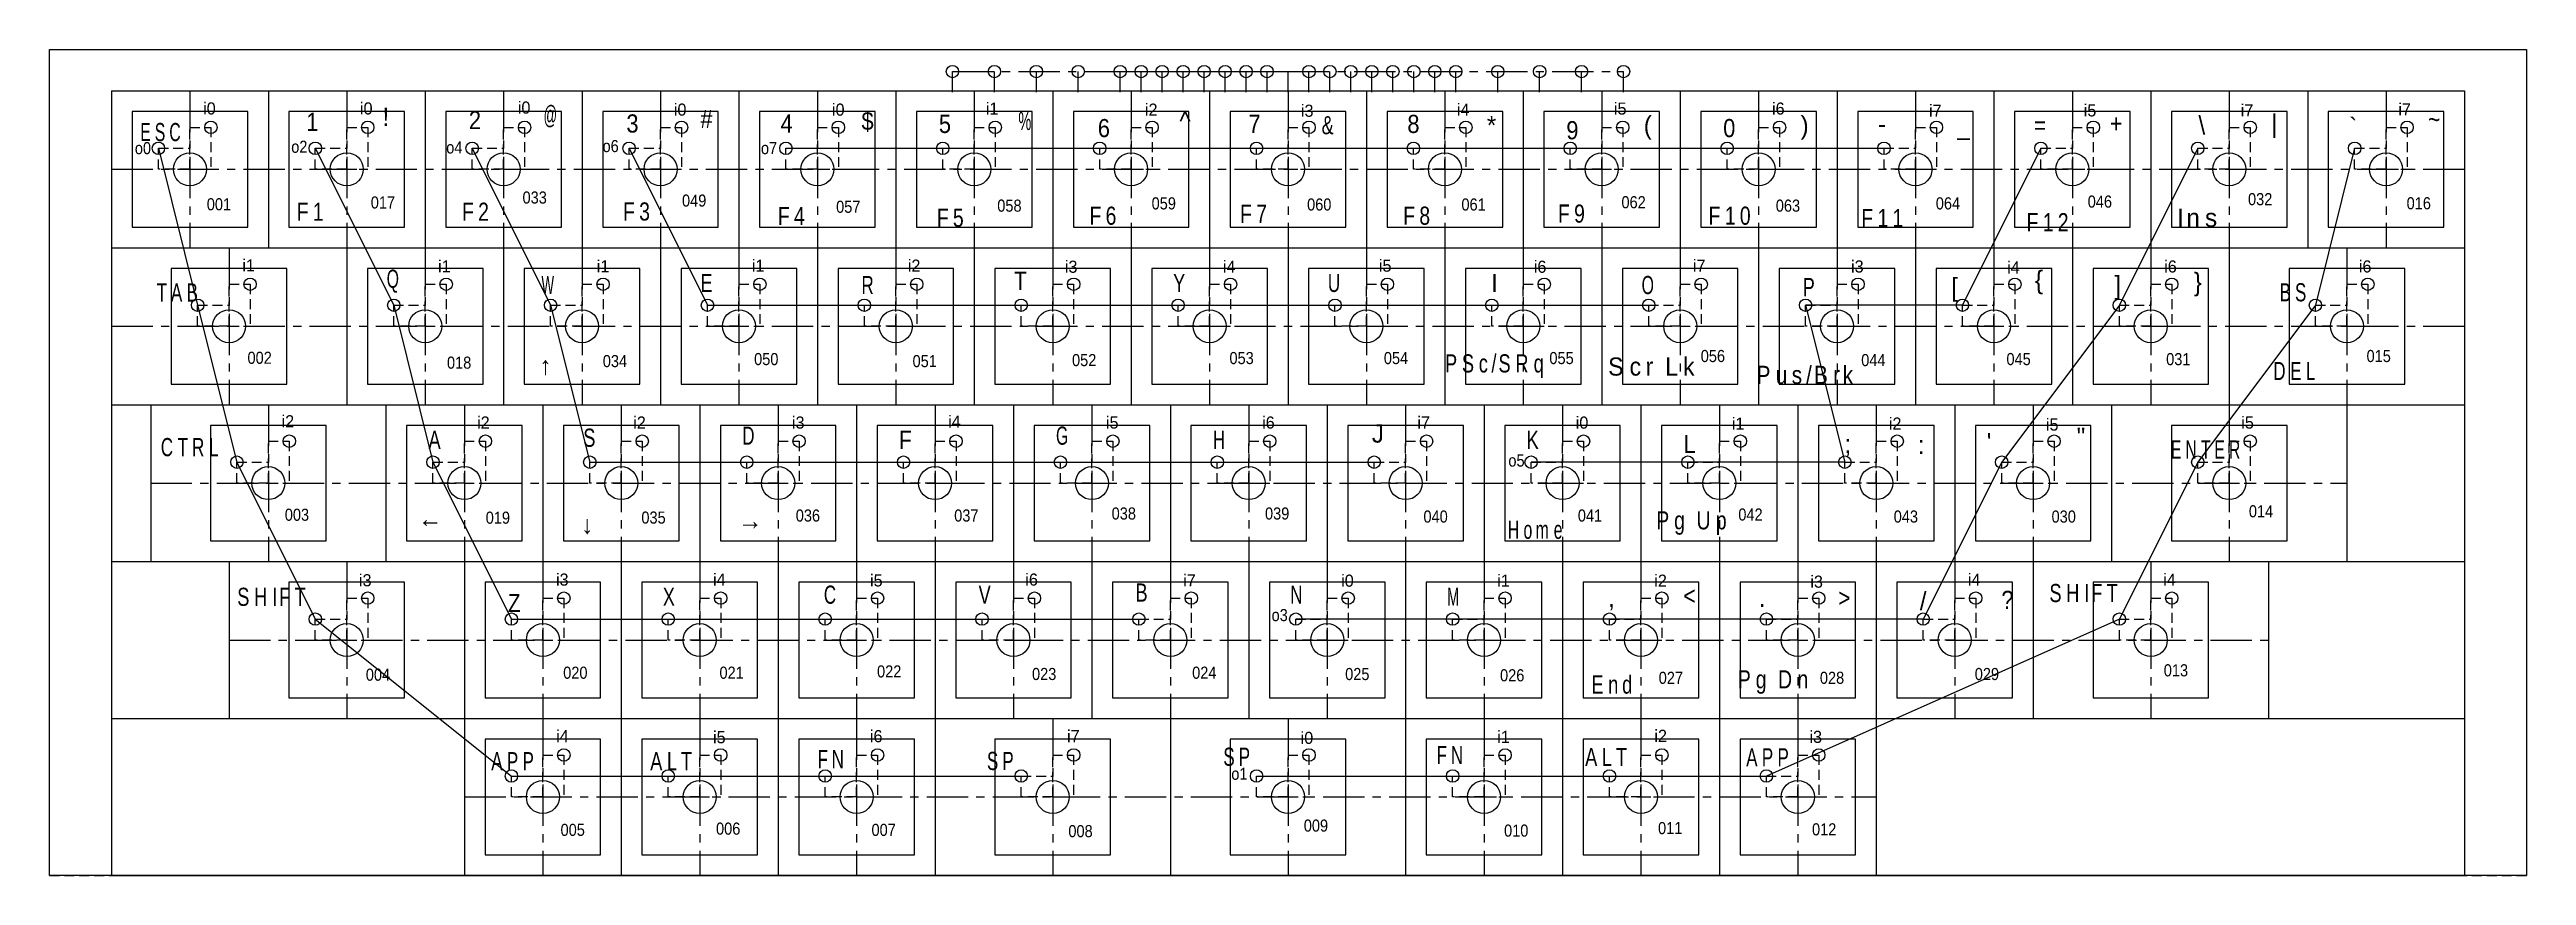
# Model space of a CAD drawing. Units: millimetres on the paper. Extents: x -136 to 164, y 29 to 129.
import ezdxf
from ezdxf.enums import TextEntityAlignment as Align

# ---------------------------------------------------------------- set-up
doc = ezdxf.new("R2010")
doc.units = ezdxf.units.MM
doc.linetypes.add('CHAIN1', pattern=[8, 5, -1, 1, -1])
doc.linetypes.add('DASHED1', pattern=[1.8, 1.2, -0.6])
for name, color, linetype in [('0-0', 7, 'Continuous'), ('0-1', 7, 'Continuous'), ('0-2', 7, 'Continuous'), ('0-3', 7, 'Continuous'), ('0-4', 7, 'DASHED1'), ('0-5', 5, 'Continuous'), ('0-6', 7, 'CHAIN1'), ('0-7', 7, 'CHAIN1'), ('0-8', 7, 'Continuous')]:
    doc.layers.add(name, color=color, linetype=linetype)
doc.styles.add('Migu 1M', font='')
doc.styles.get('Migu 1M').set_extended_font_data('Migu 1M')

# ---------------------------------------------------------------- blocks, each defined once
blk = doc.blocks.new('hole')
at = {"layer": '0-4'}
for q in [(0.381, 2.921), (2.921, -2.159)]:
    blk.add_line((0.381, -2.159), q, dxfattribs=at)
for points in [[(0.381, -2.159), (-3.429, -2.159), (-3.429, 0.381), (0.381, 0.381)], [(0.381, 2.921), (2.921, 2.921), (2.921, -2.159)]]:
    blk.add_lwpolyline(points, dxfattribs=at)
at = {"layer": '0-4', "linetype": 'Continuous'}
for centre, radius in [((2.921, 2.921), 0.75), ((-3.429, 0.381), 0.75), ((0.381, -2.159), 2)]:
    blk.add_circle(centre, radius, dxfattribs=at)

msp = doc.modelspace()

# ---------------------------------------------------------------- linework, layer by layer
at = {"layer": '0-0'}
for p, q in [((-128.876, 124.234), (156.124, 124.234)), ((-128.876, 124.234), (-128.876, 29.234)), ((-109.876, 124.234), (-109.876, 105.234)), ((-90.876, 124.234), (-90.876, 105.234)), ((-71.876, 124.234), (-71.876, 105.234)), ((-52.876, 124.234), (-52.876, 105.234)), ((-33.876, 124.234), (-33.876, 105.234)), ((-14.876, 124.234), (-14.876, 105.234)), ((4.124, 124.234), (4.124, 105.234)), ((23.124, 124.234), (23.124, 105.234)), ((42.124, 124.234), (42.124, 105.234)), ((61.124, 124.234), (61.124, 105.234)), ((80.124, 124.234), (80.124, 105.234)), ((99.124, 124.234), (99.124, 105.234)), ((118.124, 124.234), (118.124, 105.234)), ((137.124, 124.234), (137.124, 105.234)), ((156.124, 124.234), (156.124, 29.234)), ((-128.876, 105.234), (156.124, 105.234)), ((-100.376, 105.234), (-100.376, 86.234)), ((-81.376, 105.234), (-81.376, 86.234)), ((-62.376, 105.234), (-62.376, 86.234)), ((-43.376, 105.234), (-43.376, 86.234)), ((-24.376, 105.234), (-24.376, 86.234)), ((-5.376, 105.234), (-5.376, 86.234)), ((13.624, 105.234), (13.624, 86.234)), ((32.624, 105.234), (32.624, 86.234)), ((51.624, 105.234), (51.624, 86.234)), ((70.624, 105.234), (70.624, 86.234)), ((89.624, 105.234), (89.624, 86.234)), ((108.624, 105.234), (108.624, 86.234)), ((127.624, 105.234), (127.624, 86.234)), ((-128.876, 86.234), (156.124, 86.234)), ((-124.126, 86.234), (-124.126, 67.234)), ((-95.626, 86.234), (-95.626, 67.234)), ((-76.626, 86.234), (-76.626, 67.234)), ((-57.626, 86.234), (-57.626, 67.234)), ((-38.626, 86.234), (-38.626, 67.234)), ((-19.626, 86.234), (-19.626, 67.234)), ((-0.626, 86.234), (-0.626, 67.234)), ((18.374, 86.234), (18.374, 67.234)), ((37.374, 86.234), (37.374, 67.234)), ((56.374, 86.234), (56.374, 67.234)), ((75.374, 86.234), (75.374, 67.234)), ((94.374, 86.234), (94.374, 67.234)), ((113.374, 86.234), (113.374, 67.234)), ((141.874, 86.234), (141.874, 67.234)), ((-128.876, 67.234), (156.124, 67.234)), ((-114.626, 67.234), (-114.626, 48.234)), ((-86.126, 67.234), (-86.126, 48.234)), ((-67.126, 67.234), (-67.126, 48.234)), ((-48.126, 67.234), (-48.126, 48.234)), ((-29.126, 67.234), (-29.126, 48.234)), ((-10.126, 67.234), (-10.126, 48.234)), ((8.874, 67.234), (8.874, 48.234)), ((27.874, 67.234), (27.874, 48.234)), ((46.874, 67.234), (46.874, 48.234)), ((65.874, 67.234), (65.874, 48.234)), ((84.874, 67.234), (84.874, 48.234)), ((103.874, 67.234), (103.874, 48.234)), ((132.374, 67.234), (132.374, 48.234)), ((-128.876, 48.234), (156.124, 48.234)), ((-86.126, 48.234), (-86.126, 29.234)), ((-67.126, 48.234), (-67.126, 29.234)), ((-48.126, 48.234), (-48.126, 29.234)), ((-29.126, 48.234), (-29.126, 29.234)), ((-0.626, 48.234), (-0.626, 29.234)), ((27.874, 48.234), (27.874, 29.234)), ((46.874, 48.234), (46.874, 29.234)), ((65.874, 48.234), (65.874, 29.234)), ((84.874, 48.234), (84.874, 29.234)), ((-128.876, 29.234), (156.124, 29.234))]:
    msp.add_line(p, q, dxfattribs=at)
at = {"layer": '0-0', "linetype": 'CHAIN1'}
for p, q in [((-119.376, 124.234), (-119.376, 105.234)), ((-100.376, 124.234), (-100.376, 105.234)), ((-81.376, 124.234), (-81.376, 105.234)), ((-62.376, 124.234), (-62.376, 105.234)), ((-43.376, 124.234), (-43.376, 105.234)), ((-24.376, 124.234), (-24.376, 105.234)), ((-5.376, 124.234), (-5.376, 105.234)), ((13.624, 124.234), (13.624, 105.234)), ((32.624, 124.234), (32.624, 105.234)), ((51.624, 124.234), (51.624, 105.234)), ((70.624, 124.234), (70.624, 105.234)), ((89.624, 124.234), (89.624, 105.234)), ((108.624, 124.234), (108.624, 105.234)), ((127.624, 124.234), (127.624, 105.234)), ((146.624, 124.234), (146.624, 105.234)), ((-128.876, 114.734), (156.124, 114.734)), ((-114.626, 105.234), (-114.626, 86.234)), ((-90.876, 105.234), (-90.876, 86.234)), ((-71.876, 105.234), (-71.876, 86.234)), ((-52.876, 105.234), (-52.876, 86.234)), ((-33.876, 105.234), (-33.876, 86.234)), ((-14.876, 105.234), (-14.876, 86.234)), ((4.124, 105.234), (4.124, 86.234)), ((23.124, 105.234), (23.124, 86.234)), ((42.124, 105.234), (42.124, 86.234)), ((61.124, 105.234), (61.124, 86.234)), ((80.124, 105.234), (80.124, 86.234)), ((99.124, 105.234), (99.124, 86.234)), ((118.124, 105.234), (118.124, 86.234)), ((141.874, 105.234), (141.874, 86.234)), ((-128.876, 95.734), (156.124, 95.734)), ((-109.876, 86.234), (-109.876, 67.234)), ((-86.126, 86.234), (-86.126, 67.234)), ((-67.126, 86.234), (-67.126, 67.234)), ((-48.126, 86.234), (-48.126, 67.234)), ((-29.126, 86.234), (-29.126, 67.234)), ((-10.126, 86.234), (-10.126, 67.234)), ((8.874, 86.234), (8.874, 67.234)), ((27.874, 86.234), (27.874, 67.234)), ((46.874, 86.234), (46.874, 67.234)), ((65.874, 86.234), (65.874, 67.234)), ((84.874, 86.234), (84.874, 67.234)), ((103.874, 86.234), (103.874, 67.234)), ((127.624, 86.234), (127.624, 67.234)), ((-124.126, 76.734), (141.874, 76.734)), ((-100.376, 67.234), (-100.376, 48.234)), ((-76.626, 67.234), (-76.626, 48.234)), ((-57.626, 67.234), (-57.626, 48.234)), ((-38.626, 67.234), (-38.626, 48.234)), ((-19.626, 67.234), (-19.626, 48.234)), ((-0.626, 67.234), (-0.626, 48.234)), ((18.374, 67.234), (18.374, 48.234)), ((37.374, 67.234), (37.374, 48.234)), ((56.374, 67.234), (56.374, 48.234)), ((75.374, 67.234), (75.374, 48.234)), ((94.374, 67.234), (94.374, 48.234)), ((118.124, 67.234), (118.124, 48.234)), ((-114.626, 57.734), (132.374, 57.734)), ((-76.626, 48.234), (-76.626, 29.234)), ((-57.626, 48.234), (-57.626, 29.234)), ((-38.626, 48.234), (-38.626, 29.234)), ((-14.876, 48.234), (-14.876, 29.234)), ((13.624, 48.234), (13.624, 29.234)), ((37.374, 48.234), (37.374, 29.234)), ((56.374, 48.234), (56.374, 29.234)), ((75.374, 48.234), (75.374, 29.234)), ((-86.126, 38.734), (84.874, 38.734))]:
    msp.add_line(p, q, dxfattribs=at)
at = {"layer": '0-0', "linetype": 'DASHED1'}
msp.add_line((-136.376, 29.234), (163.624, 29.234), dxfattribs=at)
msp.add_lwpolyline([(-136.376, 29.234), (-136.376, 129.234), (163.624, 129.234), (163.624, 29.234)], dxfattribs=at)
at = {"layer": '0-1'}
for points in [[(-126.376, 107.734), (-112.376, 107.734), (-112.376, 121.734), (-126.376, 121.734)], [(-107.376, 107.734), (-93.376, 107.734), (-93.376, 121.734), (-107.376, 121.734)], [(-88.376, 107.734), (-74.376, 107.734), (-74.376, 121.734), (-88.376, 121.734)], [(-69.376, 107.734), (-55.376, 107.734), (-55.376, 121.734), (-69.376, 121.734)], [(-50.376, 107.734), (-36.376, 107.734), (-36.376, 121.734), (-50.376, 121.734)], [(-31.376, 107.734), (-17.376, 107.734), (-17.376, 121.734), (-31.376, 121.734)], [(-12.376, 107.734), (1.624, 107.734), (1.624, 121.734), (-12.376, 121.734)], [(6.624, 107.734), (20.624, 107.734), (20.624, 121.734), (6.624, 121.734)], [(25.624, 107.734), (39.624, 107.734), (39.624, 121.734), (25.624, 121.734)], [(44.624, 107.734), (58.624, 107.734), (58.624, 121.734), (44.624, 121.734)], [(63.624, 107.734), (77.624, 107.734), (77.624, 121.734), (63.624, 121.734)], [(82.624, 107.734), (96.624, 107.734), (96.624, 121.734), (82.624, 121.734)], [(101.624, 107.734), (115.624, 107.734), (115.624, 121.734), (101.624, 121.734)], [(120.624, 107.734), (134.624, 107.734), (134.624, 121.734), (120.624, 121.734)], [(139.624, 107.734), (153.624, 107.734), (153.624, 121.734), (139.624, 121.734)], [(-121.626, 88.734), (-107.626, 88.734), (-107.626, 102.734), (-121.626, 102.734)], [(-97.876, 88.734), (-83.876, 88.734), (-83.876, 102.734), (-97.876, 102.734)], [(-78.876, 88.734), (-64.876, 88.734), (-64.876, 102.734), (-78.876, 102.734)], [(-59.876, 88.734), (-45.876, 88.734), (-45.876, 102.734), (-59.876, 102.734)], [(-40.876, 88.734), (-26.876, 88.734), (-26.876, 102.734), (-40.876, 102.734)], [(-21.876, 88.734), (-7.876, 88.734), (-7.876, 102.734), (-21.876, 102.734)], [(-2.876, 88.734), (11.124, 88.734), (11.124, 102.734), (-2.876, 102.734)], [(16.124, 88.734), (30.124, 88.734), (30.124, 102.734), (16.124, 102.734)], [(35.124, 88.734), (49.124, 88.734), (49.124, 102.734), (35.124, 102.734)], [(54.124, 88.734), (68.124, 88.734), (68.124, 102.734), (54.124, 102.734)], [(73.124, 88.734), (87.124, 88.734), (87.124, 102.734), (73.124, 102.734)], [(92.124, 88.734), (106.124, 88.734), (106.124, 102.734), (92.124, 102.734)], [(111.124, 88.734), (125.124, 88.734), (125.124, 102.734), (111.124, 102.734)], [(134.874, 88.734), (148.874, 88.734), (148.874, 102.734), (134.874, 102.734)], [(-116.876, 69.734), (-102.876, 69.734), (-102.876, 83.734), (-116.876, 83.734)], [(-93.126, 69.734), (-79.126, 69.734), (-79.126, 83.734), (-93.126, 83.734)], [(-74.126, 69.734), (-60.126, 69.734), (-60.126, 83.734), (-74.126, 83.734)], [(-55.126, 69.734), (-41.126, 69.734), (-41.126, 83.734), (-55.126, 83.734)], [(-36.126, 69.734), (-22.126, 69.734), (-22.126, 83.734), (-36.126, 83.734)], [(-17.126, 69.734), (-3.126, 69.734), (-3.126, 83.734), (-17.126, 83.734)], [(1.874, 69.734), (15.874, 69.734), (15.874, 83.734), (1.874, 83.734)], [(20.874, 69.734), (34.874, 69.734), (34.874, 83.734), (20.874, 83.734)], [(39.874, 69.734), (53.874, 69.734), (53.874, 83.734), (39.874, 83.734)], [(58.874, 69.734), (72.874, 69.734), (72.874, 83.734), (58.874, 83.734)], [(77.874, 69.734), (91.874, 69.734), (91.874, 83.734), (77.874, 83.734)], [(96.874, 69.734), (110.874, 69.734), (110.874, 83.734), (96.874, 83.734)], [(120.624, 69.734), (134.624, 69.734), (134.624, 83.734), (120.624, 83.734)], [(-107.376, 50.734), (-93.376, 50.734), (-93.376, 64.734), (-107.376, 64.734)], [(-83.626, 50.734), (-69.626, 50.734), (-69.626, 64.734), (-83.626, 64.734)], [(-64.626, 50.734), (-50.626, 50.734), (-50.626, 64.734), (-64.626, 64.734)], [(-45.626, 50.734), (-31.626, 50.734), (-31.626, 64.734), (-45.626, 64.734)], [(-26.626, 50.734), (-12.626, 50.734), (-12.626, 64.734), (-26.626, 64.734)], [(-7.626, 50.734), (6.374, 50.734), (6.374, 64.734), (-7.626, 64.734)], [(11.374, 50.734), (25.374, 50.734), (25.374, 64.734), (11.374, 64.734)], [(30.374, 50.734), (44.374, 50.734), (44.374, 64.734), (30.374, 64.734)], [(49.374, 50.734), (63.374, 50.734), (63.374, 64.734), (49.374, 64.734)], [(68.374, 50.734), (82.374, 50.734), (82.374, 64.734), (68.374, 64.734)], [(87.374, 50.734), (101.374, 50.734), (101.374, 64.734), (87.374, 64.734)], [(111.124, 50.734), (125.124, 50.734), (125.124, 64.734), (111.124, 64.734)], [(-83.626, 31.734), (-69.626, 31.734), (-69.626, 45.734), (-83.626, 45.734)], [(-64.626, 31.734), (-50.626, 31.734), (-50.626, 45.734), (-64.626, 45.734)], [(-45.626, 31.734), (-31.626, 31.734), (-31.626, 45.734), (-45.626, 45.734)], [(-21.876, 31.734), (-7.876, 31.734), (-7.876, 45.734), (-21.876, 45.734)], [(6.624, 31.734), (20.624, 31.734), (20.624, 45.734), (6.624, 45.734)], [(30.374, 31.734), (44.374, 31.734), (44.374, 45.734), (30.374, 45.734)], [(49.374, 31.734), (63.374, 31.734), (63.374, 45.734), (49.374, 45.734)], [(68.374, 31.734), (82.374, 31.734), (82.374, 45.734), (68.374, 45.734)]]:
    msp.add_lwpolyline(points, close=True, dxfattribs=at)
at = {"layer": '0-3'}
msp.add_lwpolyline([(-136.376, 129.234), (163.624, 129.234), (163.624, 29.234), (-136.376, 29.234)], close=True, dxfattribs=at)
at = {"layer": '0-5', "color": 1}
for p, q in [((-47.186, 117.274), (-28.186, 117.274)), ((-28.186, 117.274), (-9.186, 117.274)), ((-9.186, 117.274), (9.814, 117.274)), ((9.814, 117.274), (28.814, 117.274)), ((28.814, 117.274), (47.814, 117.274)), ((104.814, 117.274), (95.314, 98.274)), ((123.814, 117.274), (114.314, 98.274)), ((76.314, 98.274), (81.064, 79.274)), ((95.314, 98.274), (76.314, 98.274)), ((114.314, 98.274), (100.064, 79.274)), ((62.064, 79.274), (43.064, 79.274)), ((81.064, 79.274), (62.064, 79.274)), ((100.064, 79.274), (90.564, 60.274)), ((71.564, 60.274), (52.564, 60.274)), ((114.314, 60.274), (71.564, 41.274)), ((90.564, 60.274), (71.564, 60.274))]:
    msp.add_line(p, q, dxfattribs=at)
for points in [[(-123.186, 117.274), (-118.436, 98.274), (-113.686, 79.274), (-104.186, 60.274), (-80.436, 41.274), (-61.436, 41.274), (-42.436, 41.274), (-18.686, 41.274)], [(-104.186, 117.274), (-94.686, 98.274), (-89.936, 79.274), (-80.436, 60.274), (-61.436, 60.274), (-42.436, 60.274), (-23.436, 60.274), (-4.436, 60.274)], [(-85.186, 117.274), (-75.686, 98.274), (-70.936, 79.274), (-51.936, 79.274), (-32.936, 79.274), (-13.936, 79.274), (5.064, 79.274), (24.064, 79.274)], [(-66.186, 117.274), (-56.686, 98.274), (-37.686, 98.274), (-18.686, 98.274), (0.314, 98.274), (19.314, 98.274), (38.314, 98.274), (57.314, 98.274)], [(47.814, 117.274), (66.814, 117.274), (85.814, 117.274)], [(142.814, 117.274), (138.064, 98.274), (123.814, 79.274), (114.314, 60.274)], [(52.564, 60.274), (33.564, 60.274), (14.564, 60.274)], [(9.814, 41.274), (33.564, 41.274), (52.564, 41.274), (71.564, 41.274)]]:
    msp.add_lwpolyline(points, dxfattribs=at)
at = {"layer": '0-6'}
for p, q in [((-6.696, 124.07), (-6.696, 126.57)), ((-6.696, 126.57), (13.623, 126.57)), ((-4.156, 124.07), (-4.156, 126.57)), ((-1.616, 124.07), (-1.616, 126.57)), ((0.924, 124.07), (0.924, 126.57)), ((3.464, 124.07), (3.464, 126.57)), ((6.004, 124.07), (6.004, 126.57)), ((8.544, 124.07), (8.544, 126.57)), ((11.084, 124.07), (11.084, 126.57)), ((13.624, 124.07), (13.624, 126.57)), ((13.624, 126.57), (33.944, 126.57)), ((16.164, 124.07), (16.164, 126.57)), ((18.704, 124.07), (18.704, 126.57)), ((21.244, 124.07), (21.244, 126.57)), ((23.784, 124.07), (23.784, 126.57)), ((26.324, 124.07), (26.324, 126.57)), ((28.864, 124.07), (28.864, 126.57)), ((31.404, 124.07), (31.404, 126.57)), ((33.944, 124.07), (33.944, 126.57))]:
    msp.add_line(p, q, dxfattribs=at)
at = {"layer": '0-6', "linetype": 'Continuous'}
for centre in [(-6.696, 126.57), (-4.156, 126.57), (-1.616, 126.57), (0.924, 126.57), (3.464, 126.57), (6.004, 126.57), (8.544, 126.57), (11.084, 126.57), (16.164, 126.57), (18.704, 126.57), (21.244, 126.57), (23.784, 126.57), (26.324, 126.57), (28.864, 126.57), (31.404, 126.57), (33.944, 126.57)]:
    msp.add_circle(centre, 0.75, dxfattribs=at)
at = {"layer": '0-7'}
for p, q in [((-27.016, 124.07), (-27.016, 126.57)), ((-27.016, 126.57), (13.623, 126.57)), ((-21.936, 124.07), (-21.936, 126.57)), ((-16.856, 124.07), (-16.856, 126.57)), ((-11.776, 124.07), (-11.776, 126.57)), ((-6.696, 124.07), (-6.696, 126.57)), ((-1.616, 124.07), (-1.616, 126.57)), ((3.464, 124.07), (3.464, 126.57)), ((8.544, 124.07), (8.544, 126.57)), ((13.624, 124.234), (13.624, 126.57)), ((13.624, 126.57), (54.264, 126.57)), ((18.704, 124.07), (18.704, 126.57)), ((23.784, 124.07), (23.784, 126.57)), ((28.864, 124.07), (28.864, 126.57)), ((33.944, 124.07), (33.944, 126.57)), ((39.024, 124.07), (39.024, 126.57)), ((44.104, 124.07), (44.104, 126.57)), ((49.184, 124.07), (49.184, 126.57)), ((54.264, 124.07), (54.264, 126.57))]:
    msp.add_line(p, q, dxfattribs=at)
at = {"layer": '0-7', "linetype": 'Continuous'}
for centre in [(-27.016, 126.57), (-21.936, 126.57), (-16.856, 126.57), (-11.776, 126.57), (-6.696, 126.57), (-1.616, 126.57), (3.464, 126.57), (8.544, 126.57), (18.704, 126.57), (23.784, 126.57), (28.864, 126.57), (33.944, 126.57), (39.024, 126.57), (44.104, 126.57), (49.184, 126.57), (54.264, 126.57)]:
    msp.add_circle(centre, 0.75, dxfattribs=at)

# ---------------------------------------------------------------- block references
at = {"layer": '0-3'}
for p in [(-119.757, 116.893), (-100.757, 116.893), (-81.757, 116.893), (-62.757, 116.893), (-43.757, 116.893), (-24.757, 116.893), (-5.757, 116.893), (13.243, 116.893), (32.243, 116.893), (51.243, 116.893), (70.243, 116.893), (89.243, 116.893), (108.243, 116.893), (127.243, 116.893), (146.243, 116.893), (-115.007, 97.893), (-91.257, 97.893), (-72.257, 97.893), (-53.257, 97.893), (-34.257, 97.893), (-15.257, 97.893), (3.743, 97.893), (22.743, 97.893), (41.743, 97.893), (60.743, 97.893), (79.743, 97.893), (98.743, 97.893), (117.743, 97.893), (141.493, 97.893), (-110.257, 78.893), (-86.507, 78.893), (-67.507, 78.893), (-48.507, 78.893), (-29.507, 78.893), (-10.507, 78.893), (8.493, 78.893), (27.493, 78.893), (46.493, 78.893), (65.493, 78.893), (84.493, 78.893), (103.493, 78.893), (127.243, 78.893), (-100.757, 59.893), (-77.007, 59.893), (-58.007, 59.893), (-39.007, 59.893), (-20.007, 59.893), (-1.007, 59.893), (17.993, 59.893), (36.993, 59.893), (55.993, 59.893), (74.993, 59.893), (93.993, 59.893), (117.743, 59.893), (-77.007, 40.893), (-58.007, 40.893), (-39.007, 40.893), (-15.257, 40.893), (13.243, 40.893), (36.993, 40.893), (55.993, 40.893), (74.993, 40.893)]:
    msp.add_blockref('hole', p, dxfattribs=at)

# ---------------------------------------------------------------- texts
at = {"layer": '0-2', "style": 'Migu 1M'}
for s, width, p in [('1', 0.9, (-105.284, 118.729)), ('2', 0.9, (-85.588, 118.935)), ('@', 0.55, (-76.542, 119.583)), ('3', 0.9, (-66.507, 118.524)), ('#', 0.9, (-57.543, 119.077)), ('4', 0.9, (-47.836, 118.524)), ('$', 0.9, (-38.037, 118.823)), ('5', 0.9, (-28.663, 118.472)), ('%', 0.6, (-19.037, 118.823)), ('6', 0.9, (-9.41, 117.966)), ('7', 0.9, (8.829, 118.472)), ('&', 0.75, (17.696, 118.317)), ('8', 0.9, (28.082, 118.472)), ('9', 0.9, (47.335, 117.712)), ('0', 0.9, (66.335, 117.966)), ('=', 0.85, (103.992, 118.319)), ('+', 0.85, (113.201, 118.526)), ('~', 0.85, (151.707, 119.033)), ('_', 0.9, (94.708, 118.273)), ('Q', 0.65, (-95.542, 99.726)), ('E', 0.75, (-57.543, 99.219)), ('T', 0.85, (-19.544, 99.473)), ('Y', 0.75, (-0.291, 99.219)), ('U', 0.7, (18.456, 99.219)), ('W', 0.55, (-76.796, 98.966)), ('R', 0.7, (-38.037, 98.966)), ('O', 0.65, (56.455, 98.966)), ('P', 0.75, (75.961, 98.713)), ('A', 0.75, (-90.476, 80.22)), ('S', 0.75, (-71.729, 80.473)), ('D', 0.7, (-52.476, 80.726)), ('F', 0.85, (-33.477, 80.22)), ('G', 0.65, (-14.477, 80.726)), ('H', 0.7, (4.523, 80.22)), ('K', 0.75, (42.522, 80.22)), ('L', 0.9, (61.522, 79.713)), ('Z', 0.85, (-80.849, 60.46)), ('X', 0.75, (-62.103, 61.22)), ('C', 0.7, (-42.596, 61.473)), ('V', 0.75, (-23.85, 61.473)), ('B', 0.75, (-4.85, 61.727)), ('N', 0.7, (13.896, 61.473)), ('M', 0.6, (32.895, 61.22)), ('<', 0.85, (61.522, 61.35)), ('>', 0.85, (80.268, 61.097)), ('?', 0.9, (100.028, 60.844))]:
    msp.add_text(s, height=2.199, dxfattribs=dict(at, width=width)).set_placement(p, align=Align.BOTTOM_LEFT)
for s, p in [('!', (-96.049, 119.33)), ('^ ', (0.469, 118.823)), ('*', (37.709, 118.317)), ('(', (56.708, 118.317)), (')', (75.708, 118.317)), ('-', (85.081, 118.472)), ('\\', (123.893, 118.319)), ('|', (132.707, 118.526)), ('`', (142.154, 118.114)), ('I', (38.215, 99.219)), ('{', (104.081, 99.603)), ('}', (123.334, 99.35)), ('[', (93.948, 98.713)), (']', (113.707, 98.966)), ('↑', (-77.049, 89.206)), ('J', (23.776, 80.98)), (';', (81.028, 79.713)), (':', (89.894, 79.59)), ("'", (98.254, 79.966)), ('"', (109.147, 80.603)), ('←', (-91.742, 70.713)), ('↓', (-71.983, 69.953)), ('→', (-52.983, 70.459)), ('/', (90.148, 60.713)), (',', (52.402, 61.097)), ('.', (70.641, 61.097))]:
    msp.add_text(s, height=2.199, dxfattribs=at).set_placement(p, align=Align.BOTTOM_LEFT)
at = {"layer": '0-2', "char_height": 2.199, "attachment_point": 7, "style": 'Migu 1M'}
for s, insert in [('\\T1.38;\\W0.65;ESC', (-125.391, 118.114)), ('\\T1.36;\\W0.8;F1', (-106.435, 108.496)), ('\\T1.36;\\W0.8;F2', (-86.422, 108.496)), ('\\T1.36;\\W0.8;F3', (-66.916, 108.496)), ('\\T1.36;\\W0.8;F4', (-48.17, 107.989)), ('\\T1.36;\\W0.8;F5', (-28.917, 107.736)), ('\\T1.36;\\W0.8;F6', (-10.424, 107.989)), ('\\T1.36;\\W0.8;F7', (7.816, 108.243)), ('\\T1.36;\\W0.8;F8', (27.576, 107.989)), ('\\T1.36;\\W0.8;F9', (46.322, 108.243)), ('\\T1.38;\\W0.8;F10', (64.562, 107.989)), ('\\T1.38;\\W0.8;F11', (83.054, 107.736)), ('\\T1.38;\\W0.8;F12', (103.067, 107.229)), ('\\T1.38;Ins', (121.307, 107.736)), ('\\T1.38;\\W0.7;TAB', (-123.408, 98.713)), ('\\T1.36;\\W0.7;BS', (133.72, 98.713)), ('\\T1.39;\\W0.75;PSc/SRq', (32.642, 89.47)), ('\\T1.39;\\W0.95;Scr\\~Lk', (52.402, 89.723)), ('\\T1.39;\\W0.85;Pus/Brk', (70.388, 88.71)), ('\\T1.38;\\W0.7;DEL', (132.96, 89.217)), ('\\T1.38;\\W0.7;CTRL', (-122.902, 79.966)), ('\\T1.38;\\W0.65;ENTER', (120.547, 79.713)), ('\\T1.38;\\W0.65;Home', (40.242, 69.964)), ('\\T1.38;\\W0.8;Pg\\~Up', (58.228, 70.47)), ('\\T1.38;\\W0.75;SHIFT', (-113.641, 61.84)), ('\\T1.38;\\W0.75;SHIFT', (105.847, 62.298)), ('\\T1.38;\\W0.8;Pg\\~Dn', (68.108, 51.217)), ('\\T1.38;\\W0.75;End', (50.375, 51.217)), ('\\T1.38;\\W0.7;APP', (-82.876, 41.967)), ('\\T1.38;\\W0.75;ALT', (-63.623, 41.967)), ('\\T1.36;\\W0.7;FN', (-43.356, 42.22)), ('\\T1.36;\\W0.7;SP', (-22.837, 41.967)), ('\\T1.36;\\W0.7;SP', (5.789, 42.474)), ('\\T1.36;\\W0.7;FN', (31.629, 42.727)), ('\\T1.38;\\W0.75;ALT', (49.615, 42.474)), ('\\T1.38;\\W0.7;APP', (69.121, 42.434))]:
    msp.add_mtext(s, dxfattribs=dict(at, insert=insert))
at = {"layer": '0-5', "style": 'Migu 1M'}
for s, p in [('i0', (-79.659, 121.037)), ('i0', (-117.775, 120.935)), ('i0', (-98.777, 120.934)), ('i0', (-60.761, 120.787)), ('i0', (-41.613, 120.787)), ('i1', (-22.981, 120.916)), ('i2', (-3.703, 120.787)), ('i3', (15.187, 120.657)), ('i4', (34.077, 120.787)), ('i5', (53.096, 120.916)), ('i6', (72.245, 120.916)), ('i7', (91.264, 120.657)), ('i5', (109.998, 120.697)), ('i7', (129.018, 120.697)), ('i7', (148.111, 120.832)), ('i1', (-113.024, 101.932)), ('i1', (-89.321, 101.815)), ('i1', (-70.099, 101.815)), ('i1', (-51.316, 101.897)), ('i2', (-32.426, 101.897)), ('i3', (-13.407, 101.767)), ('i4', (5.742, 101.767)), ('i5', (24.632, 101.897)), ('i6', (43.392, 101.767)), ('i7', (62.671, 101.897)), ('i3', (81.82, 101.794)), ('i4', (100.723, 101.677)), ('i6', (119.743, 101.794)), ('i6', (143.323, 101.804)), ('i2', (-108.273, 83.055)), ('i2', (-84.592, 82.902)), ('i2', (-65.679, 82.902)), ('i3', (-46.458, 82.902)), ('i4', (-27.545, 83.005)), ('i5', (-8.426, 82.902)), ('i6', (10.487, 82.902)), ('i7', (29.297, 82.902)), ('i0', (48.475, 82.891)), ('i1', (67.378, 82.774)), ('i2', (86.399, 82.774)), ('i5', (105.419, 82.656)), ('i5', (129.082, 82.898)), ('i3', (-98.897, 63.803)), ('i3', (-75.033, 63.887)), ('i4', (-56.017, 63.887)), ('i5', (-37.002, 63.784)), ('i6', (-18.191, 63.887)), ('i7', (0.927, 63.784)), ('i0', (20.062, 63.753)), ('i1', (38.965, 63.753)), ('i2', (57.986, 63.753)), ('i3', (76.888, 63.636)), ('i4', (95.966, 63.871)), ('i4', (119.629, 63.869)), ('i4', (-75.019, 44.926)), ('i5', (-56.017, 44.801)), ('i6', (-37.015, 44.926)), ('i7', (-13.137, 44.926)), ('i0', (15.156, 44.718)), ('i1', (38.973, 44.841)), ('i2', (58.001, 44.963)), ('i3', (76.784, 44.841))]:
    msp.add_text(s, height=1.466, dxfattribs=at).set_placement(p, align=Align.BOTTOM_LEFT)
at = {"layer": '0-5', "color": 1, "style": 'Migu 1M', "width": 0.9}
for s, p in [('o0', (-126.044, 116.128)), ('o2', (-107.106, 116.294)), ('o4', (-88.335, 116.211)), ('o6', (-69.397, 116.377)), ('o7', (-50.211, 116.128)), ('o5', (40.317, 78.299)), ('o3', (11.636, 59.587)), ('o1', (6.759, 40.374))]:
    msp.add_text(s, height=1.466, dxfattribs=at).set_placement(p, align=Align.BOTTOM_LEFT)
at = {"layer": '0-8', "style": 'Migu 1M', "width": 0.9}
for s, p in [('001', (-117.331, 109.328)), ('017', (-97.469, 109.548)), ('033', (-79.087, 110.146)), ('049', (-59.773, 109.777)), ('058', (-21.589, 109.163)), ('059', (-2.895, 109.438)), ('060', (15.936, 109.301)), ('061', (34.63, 109.301)), ('062', (54.011, 109.575)), ('063', (72.705, 109.163)), ('064', (92.086, 109.438)), ('046', (110.484, 109.654)), ('032', (129.899, 109.947)), ('016', (149.109, 109.452)), ('057', (-41.107, 109.026)), ('002', (-112.399, 90.741)), ('018', (-88.24, 90.151)), ('034', (-69.368, 90.34)), ('050', (-51.039, 90.586)), ('051', (-31.848, 90.34)), ('052', (-12.534, 90.463)), ('053', (6.534, 90.709)), ('054', (25.232, 90.709)), ('055', (45.284, 90.709)), ('056', (63.614, 90.955)), ('044', (83.051, 90.463)), ('045', (100.642, 90.586)), ('031', (119.986, 90.578)), ('015', (144.257, 90.955)), ('003', (-107.882, 71.738)), ('019', (-83.547, 71.381)), ('035', (-64.694, 71.395)), ('036', (-45.995, 71.641)), ('037', (-26.804, 71.641)), ('038', (-7.736, 71.887)), ('039', (10.839, 71.887)), ('040', (30.03, 71.518)), ('041', (48.729, 71.641)), ('042', (68.166, 71.764)), ('043', (86.987, 71.518)), ('030', (106.107, 71.514)), ('014', (130.005, 72.154)), ('004', (-98.069, 52.372)), ('020', (-74.162, 52.61)), ('021', (-55.235, 52.61)), ('022', (-36.151, 52.766)), ('023', (-17.381, 52.454)), ('024', (2.016, 52.61)), ('025', (20.548, 52.45)), ('026', (39.307, 52.297)), ('029', (96.804, 52.45)), ('013', (119.696, 52.899)), ('027', (58.523, 51.992)), ('028', (78.045, 51.992)), ('009', (15.536, 34.099)), ('005', (-74.483, 33.579)), ('006', (-55.651, 33.731)), ('007', (-36.82, 33.579)), ('008', (-12.977, 33.427)), ('010', (39.794, 33.492)), ('011', (58.443, 33.796)), ('012', (77.092, 33.644))]:
    msp.add_text(s, height=1.466, dxfattribs=at).set_placement(p, align=Align.BOTTOM_LEFT)

doc.saveas('drawing.dxf')
